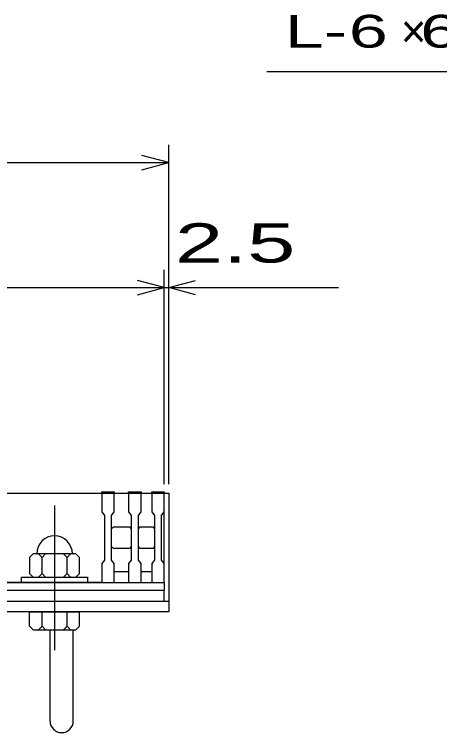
# Model space of a CAD drawing. Units: millimetres, scale not verified. Extents: x -1820 to 1731, y -1282 to 1054.
# Drawn here: x -431.5 to -193.2, y -676.1 to -274.1 of the extents above; entities that cross this region are included whole.
import ezdxf
from ezdxf.enums import TextEntityAlignment as Align

# ---------------------------------------------------------------- set-up
doc = ezdxf.new("R2010")
doc.units = ezdxf.units.MM
doc.header["$LTSCALE"] = 10
doc.linetypes.add('CHAIN', pattern=[18.5, 12, -1.5, 3.5, -1.5])
for name, color, linetype, lineweight in [('16', 3, 'Continuous', 25), ('19', 6, 'Continuous', 25), ('22', 2, 'Continuous', 25)]:
    doc.layers.add(name, color=color, linetype=linetype, lineweight=lineweight)
doc.styles.add('ベクトル', font='')
doc.styles.get('ベクトル').set_extended_font_data('ベクトル')

msp = doc.modelspace()

# ---------------------------------------------------------------- linework, layer by layer
at = {"layer": '16'}
for p, q in [((-847.5, -542), (-347.5, -542)), ((-435.5, -542), (-382.5, -542)), ((-382.5, -542), (-382.5, -541.3)), ((-382.5, -541.3), (-375.5, -541.3)), ((-382.5, -542), (-382.5, -552.5)), ((-375.5, -542), (-382.5, -542)), ((-375.5, -541.3), (-375.5, -542)), ((-375.5, -552.5), (-375.5, -542)), ((-367.5, -542), (-367.5, -541.3)), ((-367.5, -541.3), (-360.5, -541.3)), ((-367.5, -542), (-367.5, -552.5)), ((-360.5, -542), (-367.5, -542)), ((-360.5, -541.3), (-360.5, -542)), ((-360.5, -552.5), (-360.5, -542)), ((-354.5, -542), (-354.5, -541.3)), ((-354.5, -541.3), (-347.5, -541.3)), ((-354.5, -542), (-354.5, -552.5)), ((-347.5, -542), (-354.5, -542)), ((-347.5, -541.3), (-347.5, -542)), ((-347.5, -552.5), (-347.5, -542)), ((-347.5, -586), (-347.5, -542)), ((-382.5, -552.5), (-381, -554.5)), ((-381, -554.5), (-381, -579.5)), ((-377, -554.5), (-375.5, -552.5)), ((-377, -579.5), (-377, -554.5)), ((-367.5, -552.5), (-366, -554.5)), ((-366, -554.5), (-366, -579.5)), ((-362, -554.5), (-360.5, -552.5)), ((-362, -579.5), (-362, -554.5)), ((-354.5, -552.5), (-353, -554.5)), ((-353, -554.5), (-353, -579.5)), ((-349, -554.5), (-347.5, -552.5)), ((-349, -579.5), (-349, -554.5)), ((-377, -562), (-376, -561)), ((-376, -561), (-367, -561)), ((-367, -561), (-366, -562)), ((-362, -562), (-361, -561)), ((-361, -561), (-354, -561)), ((-354, -561), (-353, -562)), ((-376, -573), (-377, -572)), ((-367, -573), (-376, -573)), ((-366, -572), (-367, -573)), ((-361, -573), (-362, -572)), ((-354, -573), (-361, -573)), ((-353, -572), (-354, -573)), ((-421, -576), (-423, -578)), ((-423, -578), (-423, -587)), ((-397, -576), (-421, -576)), ((-416, -578), (-418, -576)), ((-414, -576), (-416, -578)), ((-416, -587), (-416, -578)), ((-402, -578), (-404, -576)), ((-400, -576), (-402, -578)), ((-402, -587), (-402, -578)), ((-395, -578), (-397, -576)), ((-395, -587), (-395, -578)), ((-381, -579.5), (-382.5, -581.5)), ((-382.5, -581.5), (-382.5, -592)), ((-375.5, -581.5), (-377, -579.5)), ((-375.5, -592), (-375.5, -581.5)), ((-366, -579.5), (-367.5, -581.5)), ((-367.5, -581.5), (-367.5, -592)), ((-360.5, -581.5), (-362, -579.5)), ((-360.5, -592), (-360.5, -581.5)), ((-353, -579.5), (-354.5, -581.5)), ((-354.5, -581.5), (-354.5, -592)), ((-347.5, -581.5), (-349, -579.5)), ((-347.5, -592), (-347.5, -581.5)), ((-375.5, -586), (-367.5, -586)), ((-360.5, -586), (-354.5, -586)), ((-427.5, -592), (-427.5, -589)), ((-427.5, -589), (-390.5, -589)), ((-423, -587), (-421, -589)), ((-418, -589), (-416, -587)), ((-416, -587), (-414, -589)), ((-404, -589), (-402, -587)), ((-402, -587), (-400, -589)), ((-397, -589), (-395, -587)), ((-390.5, -589), (-390.5, -592)), ((-847.5, -592), (-347.5, -592)), ((-382.5, -592), (-435.5, -592)), ((-390.5, -592), (-427.5, -592)), ((-382.5, -592), (-375.5, -592)), ((-367.5, -592), (-360.5, -592)), ((-354.5, -592), (-347.5, -592)), ((-347.5, -592), (-347.5, -596.5)), ((-347.5, -596.5), (-847.5, -596.5)), ((-347.5, -602.5), (-347.5, -596.5)), ((-847.5, -602.5), (-347.5, -602.5))]:
    msp.add_line(p, q, dxfattribs=at)
at = {"layer": '16', "linetype": 'CHAIN'}
msp.add_line((-409, -549), (-409, -630), dxfattribs=at)
at = {"layer": '16'}
msp.add_arc((-409, -576), 10, 0, 180, dxfattribs=at)
at = {"layer": '19'}
for p, q in [((-347.5, -542), (-345, -542)), ((-345, -542), (-345, -602.5)), ((-1355, -602.5), (-345, -602.5)), ((-345, -602.5), (-345, -608.5)), ((-345, -608.5), (-1355, -608.5)), ((-423, -616.5), (-423, -608.5)), ((-423, -608.5), (-395, -608.5)), ((-416, -616.5), (-416, -608.5)), ((-402, -616.5), (-402, -608.5)), ((-395, -616.5), (-395, -608.5)), ((-423, -616.5), (-421, -618.5)), ((-421, -618.5), (-397, -618.5)), ((-416, -616.5), (-418, -618.5)), ((-414, -618.5), (-416, -616.5)), ((-411.5, -669.61), (-411.5, -618.5)), ((-402, -616.5), (-404, -618.5)), ((-400, -618.5), (-402, -616.5)), ((-398.5, -669.61), (-398.5, -618.5)), ((-397, -618.5), (-395, -616.5))]:
    msp.add_line(p, q, dxfattribs=at)
msp.add_arc((-405, -669.61), 6.5, 180, 0, dxfattribs=at)
at = {"layer": '22', "color": 4}
for p, q in [((-290, -306), (-90, -306)), ((-345, -537), (-345, -347)), ((-345, -357), (-360, -353)), ((-1355, -357), (-345, -357)), ((-360, -361), (-345, -357)), ((-347.5, -537), (-347.5, -417)), ((-345, -537), (-345, -417)), ((-347.5, -427), (-362.5, -423)), ((-345, -427), (-330, -423)), ((-847.5, -427), (-347.5, -427)), ((-362.5, -431), (-347.5, -427)), ((-347.5, -427), (-345, -427)), ((-330, -431), (-345, -427)), ((-345, -427), (-250, -427))]:
    msp.add_line(p, q, dxfattribs=at)

# ---------------------------------------------------------------- texts
at = {"layer": '22', "style": 'ベクトル'}
for s, height, width, p in [('L-', 18.33, 1.6, (-280, -283.5)), (' 6 ', 18.33, 1.6, (-255, -283.5)), (' 66 ', 18.33, 1.6, (-215, -283.5)), (' 2.5 ', 21.99, 1.65, (-355, -402))]:
    msp.add_text(s, height=height, dxfattribs=dict(at, width=width)).set_placement(p, align=Align.MIDDLE_LEFT)
msp.add_text('×', height=18.33, dxfattribs=at).set_placement((-215, -283.5), align=Align.MIDDLE_LEFT)

doc.saveas('drawing.dxf')
